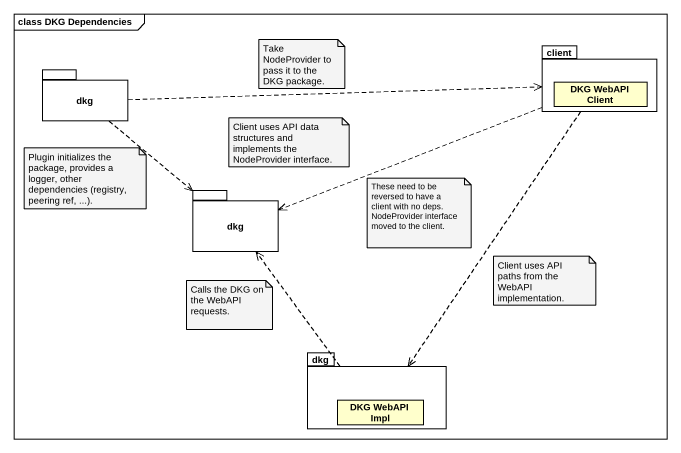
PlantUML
@startuml
mainframe class DKG Dependencies
hide circle
hide empty members
package client {
  class "DKG WebAPI Client" as DKG_WebAPI_Client
}
package dkg {
}
package "dkg" as dkg_2 {
}
package "dkg" as dkg_3 {
  class "DKG WebAPI Impl" as DKG_WebAPI_Impl
}
client .left.> dkg_2
client ..> dkg_3
dkg .right.> client
dkg ..> dkg_2
dkg_3 .up.> dkg_2
note as N1
  Take NodeProvider to pass it to the DKG package.
end note
note as N2
  Client uses API data structures and implements the NodeProvider interface.
end note
note as N3
  Plugin initializes the package, provides a logger, other dependencies (registry, peering ref, ...).
end note
note as N4
  These need to be reversed to have a client with no deps. NodeProvider interface moved to the client.
end note
note as N5
  Client uses API paths from the WebAPI implementation.
end note
note as N6
  Calls the DKG on the WebAPI requests.
end note
@enduml
